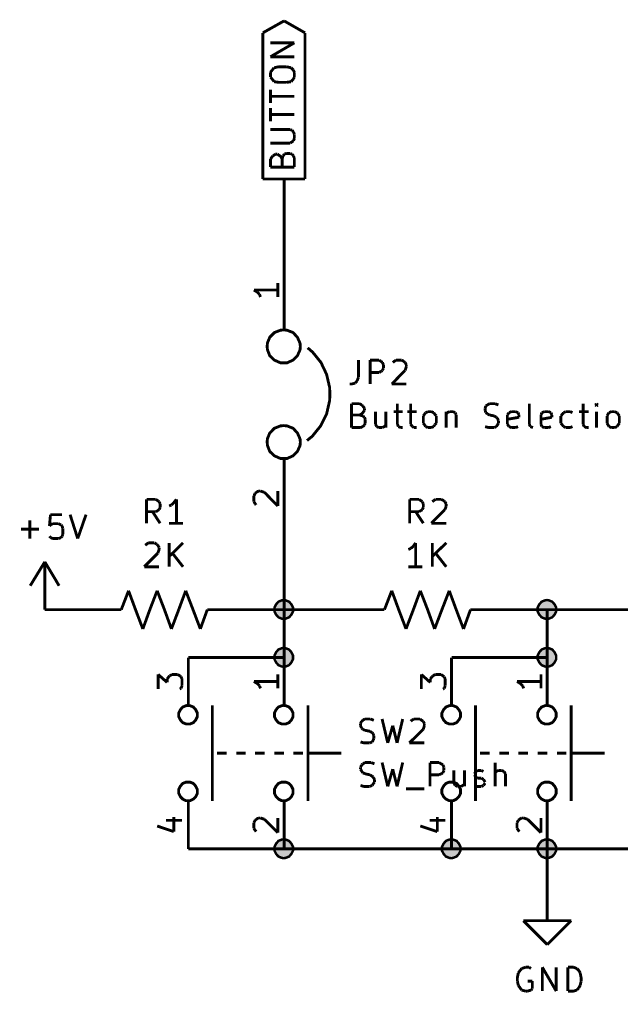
# Model space of a CAD drawing. Header units: millimetres. Extents: x 10 to 287, y 10 to 200.
# Drawn here: x 119.3 to 151.3, y 62.7 to 114.4 of the extents above; entities that cross this region are included whole.
import ezdxf

# ---------------------------------------------------------------- set-up
doc = ezdxf.new("R2010")
doc.units = ezdxf.units.MM
doc.layers.add('H', color=7, linetype='Continuous')
doc.layers.add('P', color=7, linetype='Continuous')

msp = doc.modelspace()

# ---------------------------------------------------------------- hatches: boundary and pattern name
at = {"layer": 'H', "linetype": 'Continuous'}
for points in [[(133.35, 82.532), (133.244, 82.532), (133.068, 82.621), (132.927, 82.744), (132.856, 82.92), (132.838, 83.026), (132.856, 83.132), (132.927, 83.308), (133.068, 83.432), (133.244, 83.52), (133.35, 83.52), (133.438, 83.52), (133.615, 83.432), (133.756, 83.308), (133.826, 83.132), (133.844, 83.026), (133.826, 82.92), (133.756, 82.744), (133.615, 82.621), (133.438, 82.532), (133.35, 82.532)], [(147.32, 82.532), (147.214, 82.532), (147.038, 82.621), (146.897, 82.744), (146.826, 82.92), (146.826, 83.026), (146.826, 83.132), (146.897, 83.308), (147.038, 83.432), (147.214, 83.52), (147.32, 83.52), (147.408, 83.52), (147.585, 83.432), (147.726, 83.308), (147.796, 83.132), (147.814, 83.026), (147.796, 82.92), (147.726, 82.744), (147.585, 82.621), (147.408, 82.532), (147.32, 82.532)], [(133.35, 79.992), (133.244, 79.992), (133.068, 80.081), (132.927, 80.204), (132.856, 80.38), (132.838, 80.486), (132.856, 80.592), (132.927, 80.768), (133.068, 80.892), (133.244, 80.98), (133.35, 80.98), (133.438, 80.98), (133.615, 80.892), (133.756, 80.768), (133.826, 80.592), (133.844, 80.486), (133.826, 80.38), (133.756, 80.204), (133.615, 80.081), (133.438, 79.992), (133.35, 79.992)], [(147.32, 79.992), (147.214, 79.992), (147.038, 80.081), (146.897, 80.204), (146.826, 80.38), (146.826, 80.486), (146.826, 80.592), (146.897, 80.768), (147.038, 80.892), (147.214, 80.98), (147.32, 80.98), (147.408, 80.98), (147.585, 80.892), (147.726, 80.768), (147.796, 80.592), (147.814, 80.486), (147.796, 80.38), (147.726, 80.204), (147.585, 80.081), (147.408, 79.992), (147.32, 79.992)], [(133.35, 69.832), (133.244, 69.832), (133.068, 69.921), (132.927, 70.044), (132.856, 70.22), (132.838, 70.326), (132.856, 70.432), (132.927, 70.608), (133.068, 70.732), (133.244, 70.82), (133.35, 70.82), (133.438, 70.82), (133.615, 70.732), (133.756, 70.608), (133.826, 70.432), (133.844, 70.326), (133.826, 70.22), (133.756, 70.044), (133.615, 69.921), (133.438, 69.832), (133.35, 69.832)], [(142.24, 69.832), (142.134, 69.832), (141.958, 69.921), (141.817, 70.044), (141.746, 70.22), (141.728, 70.326), (141.746, 70.432), (141.817, 70.608), (141.958, 70.732), (142.134, 70.82), (142.24, 70.82), (142.328, 70.82), (142.505, 70.732), (142.646, 70.608), (142.716, 70.432), (142.716, 70.326), (142.716, 70.22), (142.646, 70.044), (142.505, 69.921), (142.328, 69.832), (142.24, 69.832)], [(147.32, 69.832), (147.214, 69.832), (147.038, 69.921), (146.897, 70.044), (146.826, 70.22), (146.826, 70.326), (146.826, 70.432), (146.897, 70.608), (147.038, 70.732), (147.214, 70.82), (147.32, 70.82), (147.408, 70.82), (147.585, 70.732), (147.726, 70.608), (147.796, 70.432), (147.814, 70.326), (147.796, 70.22), (147.726, 70.044), (147.585, 69.921), (147.408, 69.832), (147.32, 69.832)]]:
    msp.add_hatch(color=256, dxfattribs=at).paths.add_polyline_path(points)

# ---------------------------------------------------------------- linework, layer by layer
at = {"layer": 'P'}
for points, const_width in [([(133.35, 114.282), (132.221, 113.647)], 0.152), ([(134.461, 113.647), (133.35, 114.282)], 0.152), ([(132.221, 113.647), (132.221, 105.886)], 0.152), ([(134.461, 105.886), (134.461, 113.647)], 0.152), ([(132.627, 112.377), (133.897, 113.118)], 0.152), ([(133.897, 113.118), (132.627, 113.118)], 0.152), ([(133.897, 112.377), (132.627, 112.377)], 0.152), ([(132.627, 111.548), (132.715, 111.672)], 0.152), ([(132.627, 111.301), (132.627, 111.548)], 0.152), ([(132.715, 111.672), (132.821, 111.795)], 0.152), ([(132.821, 111.795), (133.068, 111.848)], 0.152), ([(133.068, 111.848), (133.473, 111.848)], 0.152), ([(133.473, 111.848), (133.72, 111.795)], 0.152), ([(133.72, 111.795), (133.844, 111.672)], 0.152), ([(133.844, 111.672), (133.897, 111.548)], 0.152), ([(133.897, 111.548), (133.897, 111.301)], 0.152), ([(132.715, 111.196), (132.627, 111.301)], 0.152), ([(132.821, 111.054), (132.715, 111.196)], 0.152), ([(133.068, 111.019), (132.821, 111.054)], 0.152), ([(133.473, 111.019), (133.068, 111.019)], 0.152), ([(133.72, 111.054), (133.473, 111.019)], 0.152), ([(133.844, 111.196), (133.72, 111.054)], 0.152), ([(133.897, 111.301), (133.844, 111.196)], 0.152), ([(132.627, 109.926), (132.627, 110.631)], 0.152), ([(133.897, 110.278), (132.627, 110.278)], 0.152), ([(132.627, 108.955), (132.627, 109.661)], 0.152), ([(133.897, 109.308), (132.627, 109.308)], 0.152), ([(133.668, 108.514), (132.627, 108.514)], 0.152), ([(133.773, 108.479), (133.668, 108.514)], 0.152), ([(133.844, 108.391), (133.773, 108.479)], 0.152), ([(133.773, 107.862), (133.844, 107.915)], 0.152), ([(133.897, 108.268), (133.844, 108.391)], 0.152), ([(133.844, 107.915), (133.897, 108.038)], 0.152), ([(133.897, 108.038), (133.897, 108.268)], 0.152), ([(132.627, 107.791), (133.668, 107.791)], 0.152), ([(133.668, 107.791), (133.773, 107.862)], 0.152), ([(132.627, 106.945), (132.715, 107.068)], 0.152), ([(132.627, 106.521), (132.627, 106.945)], 0.152), ([(132.715, 107.068), (132.768, 107.121)], 0.152), ([(132.768, 107.121), (132.891, 107.209)], 0.152), ([(132.891, 107.209), (132.997, 107.209)], 0.152), ([(132.997, 107.209), (133.121, 107.121)], 0.152), ([(133.121, 107.121), (133.191, 107.068)], 0.152), ([(133.191, 107.068), (133.244, 106.945)], 0.152), ([(133.244, 106.945), (133.297, 107.121)], 0.152), ([(133.244, 106.945), (133.244, 106.521)], 0.152), ([(133.297, 107.121), (133.368, 107.209)], 0.152), ([(133.368, 107.209), (133.473, 107.244)], 0.152), ([(133.473, 107.244), (133.668, 107.244)], 0.152), ([(133.668, 107.244), (133.773, 107.209)], 0.152), ([(133.773, 107.209), (133.844, 107.121)], 0.152), ([(133.844, 107.121), (133.897, 106.998)], 0.152), ([(133.897, 106.998), (133.897, 106.521)], 0.152), ([(133.897, 106.521), (132.627, 106.521)], 0.152), ([(132.221, 105.886), (133.35, 105.886)], 0.152), ([(133.35, 105.886), (134.461, 105.886)], 0.152), ([(133.35, 102.076), (133.35, 105.886)], 0.152), ([(133.35, 97.878), (133.35, 102.076)], 0.152), ([(133.015, 100.365), (133.015, 99.624)], 0.152), ([(133.015, 99.995), (131.745, 99.995)], 0.152), ([(131.745, 99.995), (131.921, 99.889)], 0.152), ([(131.921, 99.889), (132.045, 99.766)], 0.152), ([(132.045, 99.766), (132.098, 99.624)], 0.152), ([(134.214, 96.996), (134.197, 97.173), (134.056, 97.49), (133.826, 97.737), (133.509, 97.861), (133.332, 97.878), (133.156, 97.861), (132.838, 97.737), (132.592, 97.49), (132.468, 97.19), (132.45, 96.996), (132.468, 96.82), (132.592, 96.502), (132.838, 96.273), (133.156, 96.132), (133.332, 96.132), (133.509, 96.132), (133.826, 96.273), (134.056, 96.502), (134.197, 96.82), (134.214, 96.996), (134.214, 96.996)], 0.152), ([(134.567, 92.004), (134.849, 92.234), (135.29, 92.781), (135.608, 93.416), (135.767, 94.121), (135.784, 94.474), (135.767, 94.827), (135.608, 95.515), (135.308, 96.15), (134.867, 96.696), (134.602, 96.926)], 0.152), ([(137.301, 96.273), (137.301, 95.373)], 0.152), ([(137.918, 95.003), (137.918, 96.273)], 0.152), ([(137.918, 96.273), (138.395, 96.273)], 0.152), ([(138.395, 96.273), (138.501, 96.203)], 0.152), ([(138.501, 96.203), (138.571, 96.15)], 0.152), ([(138.571, 96.15), (138.624, 96.026)], 0.152), ([(138.624, 96.026), (138.624, 95.85)], 0.152), ([(139.118, 96.15), (139.188, 96.203)], 0.152), ([(139.188, 96.203), (139.294, 96.273)], 0.152), ([(139.294, 96.273), (139.594, 96.273)], 0.152), ([(139.594, 96.273), (139.718, 96.203)], 0.152), ([(139.718, 96.203), (139.771, 96.15)], 0.152), ([(139.771, 96.15), (139.841, 96.026)], 0.152), ([(139.841, 96.026), (139.841, 95.92)], 0.152), ([(138.395, 95.62), (137.918, 95.62)], 0.152), ([(138.501, 95.673), (138.395, 95.62)], 0.152), ([(138.571, 95.726), (138.501, 95.673)], 0.152), ([(138.624, 95.85), (138.571, 95.726)], 0.152), ([(139.771, 95.726), (139.065, 95.003)], 0.152), ([(139.841, 95.92), (139.771, 95.726)], 0.152), ([(136.948, 95.003), (136.825, 95.003)], 0.152), ([(137.125, 95.056), (136.948, 95.003)], 0.152), ([(137.231, 95.179), (137.125, 95.056)], 0.152), ([(137.301, 95.373), (137.231, 95.179)], 0.152), ([(139.065, 95.003), (139.841, 95.003)], 0.152), ([(136.931, 92.692), (136.931, 93.962)], 0.152), ([(136.931, 93.962), (137.354, 93.962)], 0.152), ([(137.354, 93.962), (137.478, 93.892)], 0.152), ([(139.365, 93.962), (139.365, 92.869)], 0.152), ([(140.07, 93.962), (140.07, 92.869)], 0.152), ([(144.145, 93.892), (144.251, 93.962)], 0.152), ([(144.251, 93.962), (144.551, 93.962)], 0.152), ([(144.551, 93.962), (144.727, 93.892)], 0.152), ([(146.368, 92.869), (146.368, 93.962)], 0.152), ([(149.225, 93.962), (149.225, 92.869)], 0.152), ([(149.931, 93.962), (149.878, 93.892)], 0.152), ([(150.001, 93.892), (149.931, 93.962)], 0.152), ([(149.931, 93.962), (149.931, 93.839)], 0.152), ([(137.478, 93.892), (137.53, 93.839)], 0.152), ([(137.53, 93.486), (137.478, 93.416)], 0.152), ([(137.53, 93.839), (137.619, 93.715)], 0.152), ([(137.619, 93.61), (137.53, 93.486)], 0.152), ([(137.619, 93.715), (137.619, 93.61)], 0.152), ([(138.201, 93.539), (138.201, 92.869)], 0.152), ([(138.748, 93.539), (138.748, 92.692)], 0.152), ([(139.171, 93.539), (139.647, 93.539)], 0.152), ([(139.894, 93.539), (140.388, 93.539)], 0.152), ([(140.811, 93.416), (140.864, 93.486)], 0.152), ([(140.864, 93.486), (140.988, 93.539)], 0.152), ([(140.988, 93.539), (141.164, 93.539)], 0.152), ([(141.164, 93.539), (141.288, 93.486)], 0.152), ([(141.288, 93.486), (141.34, 93.416)], 0.152), ([(141.958, 93.539), (141.958, 92.692)], 0.152), ([(141.958, 93.416), (142.011, 93.486)], 0.152), ([(142.011, 93.486), (142.134, 93.539)], 0.152), ([(142.134, 93.539), (142.311, 93.539)], 0.152), ([(142.311, 93.539), (142.434, 93.486)], 0.152), ([(142.434, 93.486), (142.487, 93.363)], 0.152), ([(144.022, 93.715), (144.057, 93.839)], 0.152), ([(144.022, 93.61), (144.022, 93.715)], 0.152), ([(144.057, 93.486), (144.022, 93.61)], 0.152), ([(144.057, 93.839), (144.145, 93.892)], 0.152), ([(144.145, 93.416), (144.057, 93.486)], 0.152), ([(145.203, 93.363), (145.292, 93.486)], 0.152), ([(145.292, 93.486), (145.415, 93.539)], 0.152), ([(145.415, 93.539), (145.644, 93.539)], 0.152), ([(145.644, 93.539), (145.768, 93.486)], 0.152), ([(145.768, 93.486), (145.821, 93.363)], 0.152), ([(146.985, 93.363), (147.038, 93.486)], 0.152), ([(147.038, 93.486), (147.161, 93.539)], 0.152), ([(147.161, 93.539), (147.391, 93.539)], 0.152), ([(147.391, 93.539), (147.514, 93.486)], 0.152), ([(147.514, 93.486), (147.567, 93.363)], 0.152), ([(148.131, 93.416), (148.184, 93.486)], 0.152), ([(148.184, 93.486), (148.308, 93.539)], 0.152), ([(148.308, 93.539), (148.537, 93.539)], 0.152), ([(148.537, 93.539), (148.661, 93.486)], 0.152), ([(149.013, 93.539), (149.525, 93.539)], 0.152), ([(149.878, 93.892), (149.931, 93.839)], 0.152), ([(149.931, 93.839), (150.001, 93.892)], 0.152), ([(149.931, 92.692), (149.931, 93.539)], 0.152), ([(150.548, 93.416), (150.601, 93.486)], 0.152), ([(150.601, 93.486), (150.724, 93.539)], 0.152), ([(150.724, 93.539), (150.901, 93.539)], 0.152), ([(150.901, 93.539), (151.024, 93.486)], 0.152), ([(151.024, 93.486), (151.077, 93.416)], 0.152), ([(137.354, 93.363), (136.931, 93.363)], 0.152), ([(137.478, 93.416), (137.354, 93.363)], 0.152), ([(137.354, 93.363), (137.53, 93.31)], 0.152), ([(137.53, 93.31), (137.619, 93.239)], 0.152), ([(137.619, 93.239), (137.654, 93.133)], 0.152), ([(137.654, 92.922), (137.619, 92.833)], 0.152), ([(137.654, 93.133), (137.654, 92.922)], 0.152), ([(140.741, 93.31), (140.811, 93.416)], 0.152), ([(140.741, 92.922), (140.741, 93.31)], 0.152), ([(140.811, 92.833), (140.741, 92.922)], 0.152), ([(141.34, 93.416), (141.429, 93.31)], 0.152), ([(141.429, 92.922), (141.34, 92.833)], 0.152), ([(141.429, 93.31), (141.429, 92.922)], 0.152), ([(142.487, 93.363), (142.487, 92.692)], 0.152), ([(144.251, 93.363), (144.145, 93.416)], 0.152), ([(144.498, 93.31), (144.251, 93.363)], 0.152), ([(144.621, 93.239), (144.498, 93.31)], 0.152), ([(144.674, 93.186), (144.621, 93.239)], 0.152), ([(144.727, 93.063), (144.674, 93.186)], 0.152), ([(144.674, 92.833), (144.727, 92.922)], 0.152), ([(144.727, 92.922), (144.727, 93.063)], 0.152), ([(145.203, 92.869), (145.203, 93.363)], 0.152), ([(145.821, 93.239), (145.203, 93.133)], 0.152), ([(145.821, 93.363), (145.821, 93.239)], 0.152), ([(146.985, 92.869), (146.985, 93.363)], 0.152), ([(147.567, 93.239), (146.985, 93.133)], 0.152), ([(147.567, 93.363), (147.567, 93.239)], 0.152), ([(148.043, 93.31), (148.131, 93.416)], 0.152), ([(148.043, 92.922), (148.043, 93.31)], 0.152), ([(148.131, 92.833), (148.043, 92.922)], 0.152), ([(150.495, 93.31), (150.548, 93.416)], 0.152), ([(150.495, 92.922), (150.495, 93.31)], 0.152), ([(150.548, 92.833), (150.495, 92.922)], 0.152), ([(151.077, 93.416), (151.148, 93.31)], 0.152), ([(151.148, 92.922), (151.077, 92.833)], 0.152), ([(151.148, 93.31), (151.148, 92.922)], 0.152), ([(134.214, 91.916), (134.197, 92.093), (134.056, 92.41), (133.826, 92.657), (133.509, 92.781), (133.332, 92.798), (133.156, 92.781), (132.838, 92.657), (132.592, 92.41), (132.468, 92.11), (132.45, 91.934), (132.468, 91.74), (132.592, 91.422), (132.838, 91.193), (133.156, 91.052), (133.332, 91.052), (133.509, 91.052), (133.826, 91.193), (134.056, 91.422), (134.197, 91.74), (134.214, 91.916), (134.214, 91.916)], 0.152), ([(137.407, 92.692), (136.931, 92.692)], 0.152), ([(137.53, 92.745), (137.407, 92.692)], 0.152), ([(137.619, 92.833), (137.53, 92.745)], 0.152), ([(138.201, 92.869), (138.271, 92.745)], 0.152), ([(138.271, 92.745), (138.377, 92.692)], 0.152), ([(138.377, 92.692), (138.571, 92.692)], 0.152), ([(138.571, 92.692), (138.677, 92.745)], 0.152), ([(138.677, 92.745), (138.748, 92.833)], 0.152), ([(139.365, 92.869), (139.418, 92.745)], 0.152), ([(139.418, 92.745), (139.541, 92.692)], 0.152), ([(139.541, 92.692), (139.647, 92.692)], 0.152), ([(140.07, 92.869), (140.159, 92.745)], 0.152), ([(140.159, 92.745), (140.247, 92.692)], 0.152), ([(140.247, 92.692), (140.388, 92.692)], 0.152), ([(140.864, 92.745), (140.811, 92.833)], 0.152), ([(140.988, 92.692), (140.864, 92.745)], 0.152), ([(141.164, 92.692), (140.988, 92.692)], 0.152), ([(141.288, 92.745), (141.164, 92.692)], 0.152), ([(141.34, 92.833), (141.288, 92.745)], 0.152), ([(144.022, 92.745), (144.198, 92.692)], 0.152), ([(144.198, 92.692), (144.498, 92.692)], 0.152), ([(144.498, 92.692), (144.621, 92.745)], 0.152), ([(144.621, 92.745), (144.674, 92.833)], 0.152), ([(145.292, 92.745), (145.203, 92.869)], 0.152), ([(145.415, 92.692), (145.292, 92.745)], 0.152), ([(145.644, 92.692), (145.415, 92.692)], 0.152), ([(145.768, 92.745), (145.644, 92.692)], 0.152), ([(146.42, 92.745), (146.368, 92.869)], 0.152), ([(146.562, 92.692), (146.42, 92.745)], 0.152), ([(147.038, 92.745), (146.985, 92.869)], 0.152), ([(147.161, 92.692), (147.038, 92.745)], 0.152), ([(147.391, 92.692), (147.161, 92.692)], 0.152), ([(147.514, 92.745), (147.391, 92.692)], 0.152), ([(148.184, 92.745), (148.131, 92.833)], 0.152), ([(148.308, 92.692), (148.184, 92.745)], 0.152), ([(148.537, 92.692), (148.308, 92.692)], 0.152), ([(148.661, 92.745), (148.537, 92.692)], 0.152), ([(149.225, 92.869), (149.278, 92.745)], 0.152), ([(149.278, 92.745), (149.401, 92.692)], 0.152), ([(149.401, 92.692), (149.525, 92.692)], 0.152), ([(150.601, 92.745), (150.548, 92.833)], 0.152), ([(150.724, 92.692), (150.601, 92.745)], 0.152), ([(150.901, 92.692), (150.724, 92.692)], 0.152), ([(151.024, 92.745), (150.901, 92.692)], 0.152), ([(151.077, 92.833), (151.024, 92.745)], 0.152), ([(133.35, 91.017), (133.35, 86.836)], 0.152), ([(131.868, 89.253), (131.992, 89.323)], 0.152), ([(131.992, 89.323), (132.098, 89.323)], 0.152), ([(132.098, 89.323), (132.309, 89.253)], 0.152), ([(133.015, 88.53), (133.015, 89.323)], 0.152), ([(126.048, 87.612), (126.048, 88.882)], 0.152), ([(126.048, 88.882), (126.541, 88.882)], 0.152), ([(126.541, 88.882), (126.647, 88.812)], 0.152), ([(126.647, 88.812), (126.718, 88.759)], 0.152), ([(127.635, 88.882), (127.494, 88.706)], 0.152), ([(127.635, 87.612), (127.635, 88.882)], 0.152), ([(131.745, 89.059), (131.815, 89.2)], 0.152), ([(131.745, 88.759), (131.745, 89.059)], 0.152), ([(131.815, 89.2), (131.868, 89.253)], 0.152), ([(132.309, 89.253), (133.015, 88.53)], 0.152), ([(140.018, 87.612), (140.018, 88.882)], 0.152), ([(140.018, 88.882), (140.511, 88.882)], 0.152), ([(140.511, 88.882), (140.617, 88.812)], 0.152), ([(140.617, 88.812), (140.688, 88.759)], 0.152), ([(141.217, 88.759), (141.288, 88.812)], 0.152), ([(141.288, 88.812), (141.393, 88.882)], 0.152), ([(141.393, 88.882), (141.693, 88.882)], 0.152), ([(141.693, 88.882), (141.834, 88.812)], 0.152), ([(141.834, 88.812), (141.887, 88.759)], 0.152), ([(126.647, 88.283), (126.541, 88.23)], 0.152), ([(126.718, 88.336), (126.647, 88.283)], 0.152), ([(126.718, 88.759), (126.771, 88.635)], 0.152), ([(126.771, 88.459), (126.718, 88.336)], 0.152), ([(126.771, 88.635), (126.771, 88.459)], 0.152), ([(127.37, 88.583), (127.247, 88.53)], 0.152), ([(127.494, 88.706), (127.37, 88.583)], 0.152), ([(131.815, 88.653), (131.745, 88.759)], 0.152), ([(131.868, 88.583), (131.815, 88.653)], 0.152), ([(140.617, 88.283), (140.511, 88.23)], 0.152), ([(140.688, 88.336), (140.617, 88.283)], 0.152), ([(140.688, 88.759), (140.741, 88.635)], 0.152), ([(140.741, 88.459), (140.688, 88.336)], 0.152), ([(140.741, 88.635), (140.741, 88.459)], 0.152), ([(141.887, 88.336), (141.164, 87.612)], 0.152), ([(141.887, 88.759), (141.958, 88.635)], 0.152), ([(141.958, 88.53), (141.887, 88.336)], 0.152), ([(141.958, 88.635), (141.958, 88.53)], 0.152), ([(119.856, 86.801), (119.856, 87.771)], 0.152), ([(120.95, 88.071), (120.897, 87.471)], 0.152), ([(121.567, 88.071), (120.95, 88.071)], 0.152), ([(121.991, 88.071), (122.396, 86.801)], 0.152), ([(122.396, 86.801), (122.837, 88.071)], 0.152), ([(126.541, 88.23), (126.048, 88.23)], 0.152), ([(126.771, 87.612), (126.365, 88.23)], 0.152), ([(140.511, 88.23), (140.018, 88.23)], 0.152), ([(140.741, 87.612), (140.335, 88.23)], 0.152), ([(119.38, 87.295), (120.333, 87.295)], 0.152), ([(120.897, 87.471), (120.95, 87.524)], 0.152), ([(120.95, 87.524), (121.073, 87.595)], 0.152), ([(121.073, 87.595), (121.373, 87.595)], 0.152), ([(121.373, 87.595), (121.514, 87.524)], 0.152), ([(121.514, 87.524), (121.567, 87.471)], 0.152), ([(121.567, 87.471), (121.603, 87.348)], 0.152), ([(121.603, 87.348), (121.603, 87.03)], 0.152), ([(127.988, 87.612), (127.247, 87.612)], 0.152), ([(141.164, 87.612), (141.958, 87.612)], 0.152), ([(120.95, 86.854), (120.897, 86.924)], 0.152), ([(121.073, 86.801), (120.95, 86.854)], 0.152), ([(121.373, 86.801), (121.073, 86.801)], 0.152), ([(121.514, 86.854), (121.373, 86.801)], 0.152), ([(121.567, 86.924), (121.514, 86.854)], 0.152), ([(121.603, 87.03), (121.567, 86.924)], 0.152), ([(133.35, 83.026), (133.35, 86.836)], 0.152), ([(125.977, 86.448), (126.048, 86.501)], 0.152), ([(126.048, 86.501), (126.153, 86.572)], 0.152), ([(126.153, 86.572), (126.471, 86.572)], 0.152), ([(126.471, 86.572), (126.594, 86.501)], 0.152), ([(126.594, 86.501), (126.647, 86.448)], 0.152), ([(126.647, 86.448), (126.718, 86.325)], 0.152), ([(126.718, 86.219), (126.647, 86.025)], 0.152), ([(126.718, 86.325), (126.718, 86.219)], 0.152), ([(127.247, 85.302), (127.247, 86.572)], 0.152), ([(127.988, 86.572), (127.247, 85.848)], 0.152), ([(140.07, 86.272), (139.947, 86.219)], 0.152), ([(140.212, 86.395), (140.07, 86.272)], 0.152), ([(140.335, 86.572), (140.212, 86.395)], 0.152), ([(140.335, 85.302), (140.335, 86.572)], 0.152), ([(141.217, 85.302), (141.217, 86.572)], 0.152), ([(141.958, 86.572), (141.217, 85.848)], 0.152), ([(126.647, 86.025), (125.924, 85.302)], 0.152), ([(127.988, 85.302), (127.423, 86.025)], 0.152), ([(141.958, 85.302), (141.393, 86.025)], 0.152), ([(119.874, 84.296), (120.65, 85.566)], 0.152), ([(120.65, 83.026), (120.65, 85.566)], 0.152), ([(120.65, 85.566), (121.408, 84.296)], 0.152), ([(125.924, 85.302), (126.718, 85.302)], 0.152), ([(140.688, 85.302), (139.947, 85.302)], 0.152), ([(125.095, 84.032), (124.707, 83.026)], 0.152), ([(125.465, 83.026), (125.095, 84.032)], 0.152), ([(126.612, 84.032), (126.224, 83.026)], 0.152), ([(127, 83.026), (126.612, 84.032)], 0.152), ([(128.129, 84.032), (127.758, 83.026)], 0.152), ([(128.517, 83.026), (128.129, 84.032)], 0.152), ([(139.065, 84.032), (138.677, 83.026)], 0.152), ([(139.435, 83.026), (139.065, 84.032)], 0.152), ([(140.582, 84.032), (140.212, 83.026)], 0.152), ([(140.97, 83.026), (140.582, 84.032)], 0.152), ([(142.117, 84.032), (141.728, 83.026)], 0.152), ([(142.487, 83.026), (142.117, 84.032)], 0.152), ([(133.826, 83.026), (133.826, 83.132), (133.738, 83.308), (133.615, 83.45), (133.438, 83.52), (133.332, 83.538), (133.227, 83.52), (133.05, 83.45), (132.927, 83.308), (132.838, 83.132), (132.838, 83.044), (132.838, 82.938), (132.927, 82.762), (133.05, 82.621), (133.227, 82.55), (133.332, 82.532), (133.438, 82.55), (133.615, 82.621), (133.738, 82.762), (133.826, 82.938), (133.826, 83.026), (133.826, 83.026)], 0.132), ([(147.796, 83.026), (147.796, 83.132), (147.708, 83.308), (147.585, 83.45), (147.408, 83.52), (147.302, 83.538), (147.197, 83.52), (147.02, 83.45), (146.897, 83.308), (146.808, 83.132), (146.808, 83.044), (146.808, 82.938), (146.897, 82.762), (147.02, 82.621), (147.197, 82.55), (147.302, 82.532), (147.408, 82.55), (147.585, 82.621), (147.708, 82.762), (147.796, 82.938), (147.796, 83.026), (147.796, 83.026)], 0.132), ([(120.65, 83.026), (123.19, 83.026)], 0.152), ([(124.46, 83.026), (123.19, 83.026)], 0.152), ([(124.707, 83.026), (124.46, 83.026)], 0.152), ([(125.853, 82.003), (125.465, 83.026)], 0.152), ([(126.224, 83.026), (125.853, 82.003)], 0.152), ([(127.37, 82.003), (127, 83.026)], 0.152), ([(127.758, 83.026), (127.37, 82.003)], 0.152), ([(128.905, 82.003), (128.517, 83.026)], 0.152), ([(129.275, 83.026), (128.905, 82.003)], 0.152), ([(129.275, 83.026), (129.54, 83.026)], 0.152), ([(129.54, 83.026), (130.81, 83.026)], 0.152), ([(133.35, 83.026), (130.81, 83.026)], 0.152), ([(137.16, 83.026), (133.35, 83.026)], 0.152), ([(133.35, 80.486), (133.35, 83.026)], 0.152), ([(138.43, 83.026), (137.16, 83.026)], 0.152), ([(138.677, 83.026), (138.43, 83.026)], 0.152), ([(139.823, 82.003), (139.435, 83.026)], 0.152), ([(140.212, 83.026), (139.823, 82.003)], 0.152), ([(141.34, 82.003), (140.97, 83.026)], 0.152), ([(141.728, 83.026), (141.34, 82.003)], 0.152), ([(142.875, 82.003), (142.487, 83.026)], 0.152), ([(143.245, 83.026), (142.875, 82.003)], 0.152), ([(143.245, 83.026), (143.51, 83.026)], 0.152), ([(143.51, 83.026), (144.78, 83.026)], 0.152), ([(144.78, 83.026), (147.32, 83.026)], 0.152), ([(147.32, 80.486), (147.32, 83.026)], 0.152), ([(147.32, 83.026), (151.13, 83.026)], 0.152), ([(152.4, 83.026), (151.13, 83.026)], 0.152), ([(133.826, 80.486), (133.826, 80.592), (133.738, 80.768), (133.615, 80.91), (133.438, 80.98), (133.332, 80.998), (133.227, 80.98), (133.05, 80.91), (132.927, 80.768), (132.838, 80.592), (132.838, 80.504), (132.838, 80.398), (132.927, 80.222), (133.05, 80.081), (133.227, 80.01), (133.332, 79.992), (133.438, 80.01), (133.615, 80.081), (133.738, 80.222), (133.826, 80.398), (133.826, 80.486), (133.826, 80.486)], 0.132), ([(147.796, 80.486), (147.796, 80.592), (147.708, 80.768), (147.585, 80.91), (147.408, 80.98), (147.302, 80.998), (147.197, 80.98), (147.02, 80.91), (146.897, 80.768), (146.808, 80.592), (146.808, 80.504), (146.808, 80.398), (146.897, 80.222), (147.02, 80.081), (147.197, 80.01), (147.302, 79.992), (147.408, 80.01), (147.585, 80.081), (147.708, 80.222), (147.796, 80.398), (147.796, 80.486), (147.796, 80.486)], 0.132), ([(128.27, 77.946), (128.27, 80.486)], 0.152), ([(128.27, 80.486), (133.35, 80.486)], 0.152), ([(133.35, 77.946), (133.35, 80.486)], 0.152), ([(142.24, 77.946), (142.24, 80.486)], 0.152), ([(142.24, 80.486), (147.32, 80.486)], 0.152), ([(147.32, 77.946), (147.32, 80.486)], 0.152), ([(126.665, 78.811), (126.665, 79.587)], 0.152), ([(126.665, 79.587), (127.141, 79.163)], 0.152), ([(127.229, 79.463), (127.282, 79.516)], 0.152), ([(127.282, 79.516), (127.406, 79.587)], 0.152), ([(127.406, 79.587), (127.706, 79.587)], 0.152), ([(127.706, 79.587), (127.811, 79.516)], 0.152), ([(127.811, 79.516), (127.882, 79.463)], 0.152), ([(133.015, 79.587), (133.015, 78.846)], 0.152), ([(140.635, 78.811), (140.635, 79.587)], 0.152), ([(140.635, 79.587), (141.111, 79.163)], 0.152), ([(141.199, 79.463), (141.252, 79.516)], 0.152), ([(141.252, 79.516), (141.376, 79.587)], 0.152), ([(141.376, 79.587), (141.676, 79.587)], 0.152), ([(141.676, 79.587), (141.781, 79.516)], 0.152), ([(141.781, 79.516), (141.852, 79.463)], 0.152), ([(146.985, 79.587), (146.985, 78.846)], 0.152), ([(127.141, 79.34), (127.229, 79.463)], 0.152), ([(127.141, 79.163), (127.141, 79.34)], 0.152), ([(127.882, 79.463), (127.935, 79.34)], 0.152), ([(127.935, 78.987), (127.882, 78.846)], 0.152), ([(127.935, 79.34), (127.935, 78.987)], 0.152), ([(133.015, 79.216), (131.745, 79.216)], 0.152), ([(131.745, 79.216), (131.921, 79.11)], 0.152), ([(131.921, 79.11), (132.045, 78.987)], 0.152), ([(132.045, 78.987), (132.098, 78.846)], 0.152), ([(141.111, 79.34), (141.199, 79.463)], 0.152), ([(141.111, 79.163), (141.111, 79.34)], 0.152), ([(141.852, 79.463), (141.905, 79.34)], 0.152), ([(141.905, 78.987), (141.852, 78.846)], 0.152), ([(141.905, 79.34), (141.905, 78.987)], 0.152), ([(146.985, 79.216), (145.715, 79.216)], 0.152), ([(145.715, 79.216), (145.891, 79.11)], 0.152), ([(145.891, 79.11), (146.015, 78.987)], 0.152), ([(146.015, 78.987), (146.068, 78.846)], 0.152), ([(127.882, 78.846), (127.811, 78.811)], 0.152), ([(141.852, 78.846), (141.781, 78.811)], 0.152), ([(128.746, 77.452), (128.746, 77.541), (128.658, 77.717), (128.535, 77.858), (128.358, 77.929), (128.252, 77.946), (128.147, 77.929), (127.97, 77.858), (127.847, 77.717), (127.758, 77.541), (127.758, 77.452), (127.758, 77.347), (127.847, 77.17), (127.97, 77.029), (128.147, 76.958), (128.252, 76.958), (128.358, 76.958), (128.535, 77.029), (128.658, 77.17), (128.746, 77.347), (128.746, 77.452), (128.746, 77.452)], 0.152), ([(129.54, 72.866), (129.54, 77.946)], 0.152), ([(133.826, 77.452), (133.826, 77.541), (133.738, 77.717), (133.615, 77.858), (133.438, 77.929), (133.332, 77.946), (133.227, 77.929), (133.05, 77.858), (132.927, 77.717), (132.838, 77.541), (132.838, 77.452), (132.838, 77.347), (132.927, 77.17), (133.05, 77.029), (133.227, 76.958), (133.332, 76.958), (133.438, 76.958), (133.615, 77.029), (133.738, 77.17), (133.826, 77.347), (133.826, 77.452), (133.826, 77.452)], 0.152), ([(134.62, 72.866), (134.62, 77.946)], 0.152), ([(142.716, 77.452), (142.716, 77.541), (142.628, 77.717), (142.505, 77.858), (142.328, 77.929), (142.222, 77.946), (142.117, 77.929), (141.94, 77.858), (141.817, 77.717), (141.728, 77.541), (141.728, 77.452), (141.728, 77.347), (141.817, 77.17), (141.94, 77.029), (142.117, 76.958), (142.222, 76.958), (142.328, 76.958), (142.505, 77.029), (142.628, 77.17), (142.716, 77.347), (142.716, 77.452), (142.716, 77.452)], 0.152), ([(143.51, 72.866), (143.51, 77.946)], 0.152), ([(147.796, 77.452), (147.796, 77.541), (147.708, 77.717), (147.585, 77.858), (147.408, 77.929), (147.302, 77.946), (147.197, 77.929), (147.02, 77.858), (146.897, 77.717), (146.808, 77.541), (146.808, 77.452), (146.808, 77.347), (146.897, 77.17), (147.02, 77.029), (147.197, 76.958), (147.302, 76.958), (147.408, 76.958), (147.585, 77.029), (147.708, 77.17), (147.796, 77.347), (147.796, 77.452), (147.796, 77.452)], 0.152), ([(148.59, 72.866), (148.59, 77.946)], 0.152), ([(137.407, 76.976), (137.46, 77.1)], 0.152), ([(137.407, 76.87), (137.407, 76.976)], 0.152), ([(137.46, 77.1), (137.53, 77.153)], 0.152), ([(137.53, 77.153), (137.636, 77.223)], 0.152), ([(137.636, 77.223), (137.936, 77.223)], 0.152), ([(137.936, 77.223), (138.113, 77.153)], 0.152), ([(138.553, 77.223), (138.853, 75.953)], 0.152), ([(139.347, 75.953), (139.647, 77.223)], 0.152), ([(140.07, 77.1), (140.123, 77.153)], 0.152), ([(140.123, 77.153), (140.247, 77.223)], 0.152), ([(140.247, 77.223), (140.564, 77.223)], 0.152), ([(140.564, 77.223), (140.653, 77.153)], 0.152), ([(140.653, 77.153), (140.741, 77.1)], 0.152), ([(140.741, 77.1), (140.794, 76.976)], 0.152), ([(140.794, 76.976), (140.794, 76.87)], 0.152), ([(137.46, 76.747), (137.407, 76.87)], 0.152), ([(137.53, 76.676), (137.46, 76.747)], 0.152), ([(137.636, 76.623), (137.53, 76.676)], 0.152), ([(137.901, 76.57), (137.636, 76.623)], 0.152), ([(138.024, 76.5), (137.901, 76.57)], 0.152), ([(138.077, 76.447), (138.024, 76.5)], 0.152), ([(138.113, 76.323), (138.077, 76.447)], 0.152), ([(138.853, 75.953), (139.118, 76.87)], 0.152), ([(139.118, 76.87), (139.347, 75.953)], 0.152), ([(140.741, 76.676), (140, 75.953)], 0.152), ([(140.794, 76.87), (140.741, 76.676)], 0.152), ([(137.407, 76.006), (137.583, 75.953)], 0.152), ([(137.583, 75.953), (137.901, 75.953)], 0.152), ([(137.901, 75.953), (138.024, 76.006)], 0.152), ([(138.024, 76.006), (138.077, 76.094)], 0.152), ([(138.077, 76.094), (138.113, 76.182)], 0.152), ([(138.113, 76.182), (138.113, 76.323)], 0.152), ([(140, 75.953), (140.794, 75.953)], 0.152), ([(130.298, 75.406), (129.787, 75.406)], 0.152), ([(131.304, 75.406), (130.81, 75.406)], 0.152), ([(131.815, 75.406), (132.327, 75.406)], 0.152), ([(132.838, 75.406), (133.35, 75.406)], 0.152), ([(133.844, 75.406), (134.355, 75.406)], 0.152), ([(134.62, 75.406), (136.384, 75.406)], 0.152), ([(144.268, 75.406), (143.757, 75.406)], 0.152), ([(145.292, 75.406), (144.78, 75.406)], 0.152), ([(145.785, 75.406), (146.297, 75.406)], 0.152), ([(146.808, 75.406), (147.32, 75.406)], 0.152), ([(147.832, 75.406), (148.325, 75.406)], 0.152), ([(148.59, 75.406), (150.372, 75.406)], 0.152), ([(137.478, 74.789), (137.53, 74.842)], 0.152), ([(137.53, 74.842), (137.654, 74.912)], 0.152), ([(137.654, 74.912), (137.971, 74.912)], 0.152), ([(137.971, 74.912), (138.148, 74.842)], 0.152), ([(138.553, 74.912), (138.853, 73.642)], 0.152), ([(139.347, 73.642), (139.647, 74.912)], 0.152), ([(141.093, 73.642), (141.093, 74.912)], 0.152), ([(141.093, 74.912), (141.57, 74.912)], 0.152), ([(141.57, 74.912), (141.693, 74.842)], 0.152), ([(141.693, 74.842), (141.781, 74.789)], 0.152), ([(144.551, 73.642), (144.551, 74.912)], 0.152), ([(137.407, 74.665), (137.478, 74.789)], 0.152), ([(137.407, 74.56), (137.407, 74.665)], 0.152), ([(137.478, 74.436), (137.407, 74.56)], 0.152), ([(137.53, 74.366), (137.478, 74.436)], 0.152), ([(137.654, 74.313), (137.53, 74.366)], 0.152), ([(137.901, 74.26), (137.654, 74.313)], 0.152), ([(138.853, 73.642), (139.118, 74.56)], 0.152), ([(139.118, 74.56), (139.347, 73.642)], 0.152), ([(141.693, 74.313), (141.57, 74.26)], 0.152), ([(141.781, 74.366), (141.693, 74.313)], 0.152), ([(141.781, 74.789), (141.834, 74.665)], 0.152), ([(141.834, 74.489), (141.781, 74.366)], 0.152), ([(141.834, 74.665), (141.834, 74.489)], 0.152), ([(142.363, 74.489), (142.363, 73.819)], 0.152), ([(142.928, 74.489), (142.928, 73.642)], 0.152), ([(143.457, 74.313), (143.528, 74.436)], 0.152), ([(143.528, 74.436), (143.633, 74.489)], 0.152), ([(143.633, 74.489), (143.828, 74.489)], 0.152), ([(143.828, 74.489), (143.933, 74.436)], 0.152), ([(144.604, 74.436), (144.551, 74.366)], 0.152), ([(144.727, 74.489), (144.604, 74.436)], 0.152), ([(144.903, 74.489), (144.727, 74.489)], 0.152), ([(145.027, 74.436), (144.903, 74.489)], 0.152), ([(145.098, 74.313), (145.027, 74.436)], 0.152), ([(145.098, 73.642), (145.098, 74.313)], 0.152), ([(128.746, 73.378), (128.746, 73.484), (128.658, 73.66), (128.535, 73.801), (128.358, 73.872), (128.252, 73.872), (128.147, 73.872), (127.97, 73.801), (127.847, 73.66), (127.758, 73.484), (127.758, 73.378), (127.758, 73.272), (127.847, 73.096), (127.97, 72.972), (128.147, 72.884), (128.252, 72.884), (128.358, 72.884), (128.535, 72.972), (128.658, 73.096), (128.746, 73.272), (128.746, 73.378), (128.746, 73.378)], 0.152), ([(133.826, 73.378), (133.826, 73.484), (133.738, 73.66), (133.615, 73.801), (133.438, 73.872), (133.332, 73.872), (133.227, 73.872), (133.05, 73.801), (132.927, 73.66), (132.838, 73.484), (132.838, 73.378), (132.838, 73.272), (132.927, 73.096), (133.05, 72.972), (133.227, 72.884), (133.332, 72.884), (133.438, 72.884), (133.615, 72.972), (133.738, 73.096), (133.826, 73.272), (133.826, 73.378), (133.826, 73.378)], 0.152), ([(138.024, 74.189), (137.901, 74.26)], 0.152), ([(138.077, 74.136), (138.024, 74.189)], 0.152), ([(138.148, 74.013), (138.077, 74.136)], 0.152), ([(138.077, 73.766), (138.148, 73.872)], 0.152), ([(138.148, 73.872), (138.148, 74.013)], 0.152), ([(141.57, 74.26), (141.093, 74.26)], 0.152), ([(142.716, 73.378), (142.716, 73.484), (142.628, 73.66), (142.505, 73.801), (142.328, 73.872), (142.222, 73.872), (142.117, 73.872), (141.94, 73.801), (141.817, 73.66), (141.728, 73.484), (141.728, 73.378), (141.728, 73.272), (141.817, 73.096), (141.94, 72.972), (142.117, 72.884), (142.222, 72.884), (142.328, 72.884), (142.505, 72.972), (142.628, 73.096), (142.716, 73.272), (142.716, 73.378), (142.716, 73.378)], 0.152), ([(142.363, 73.819), (142.434, 73.695)], 0.152), ([(143.528, 74.136), (143.457, 74.26)], 0.152), ([(143.633, 74.083), (143.528, 74.136)], 0.152), ([(143.828, 74.083), (143.633, 74.083)], 0.152), ([(143.933, 74.013), (143.828, 74.083)], 0.152), ([(144.022, 73.872), (143.933, 74.013)], 0.152), ([(143.933, 73.695), (144.022, 73.819)], 0.152), ([(147.796, 73.378), (147.796, 73.484), (147.708, 73.66), (147.585, 73.801), (147.408, 73.872), (147.302, 73.872), (147.197, 73.872), (147.02, 73.801), (146.897, 73.66), (146.808, 73.484), (146.808, 73.378), (146.808, 73.272), (146.897, 73.096), (147.02, 72.972), (147.197, 72.884), (147.302, 72.884), (147.408, 72.884), (147.585, 72.972), (147.708, 73.096), (147.796, 73.272), (147.796, 73.378), (147.796, 73.378)], 0.152), ([(137.407, 73.695), (137.583, 73.642)], 0.152), ([(137.583, 73.642), (137.901, 73.642)], 0.152), ([(137.901, 73.642), (138.024, 73.695)], 0.152), ([(138.024, 73.695), (138.077, 73.766)], 0.152), ([(139.823, 73.519), (140.794, 73.519)], 0.152), ([(142.434, 73.695), (142.558, 73.642)], 0.152), ([(142.558, 73.642), (142.752, 73.642)], 0.152), ([(142.752, 73.642), (142.84, 73.695)], 0.152), ([(142.84, 73.695), (142.928, 73.766)], 0.152), ([(143.457, 73.695), (143.581, 73.642)], 0.152), ([(143.581, 73.642), (143.828, 73.642)], 0.152), ([(143.828, 73.642), (143.933, 73.695)], 0.152), ([(128.27, 72.866), (128.27, 70.326)], 0.152), ([(133.35, 72.866), (133.35, 70.326)], 0.152), ([(142.24, 72.866), (142.24, 70.326)], 0.152), ([(147.32, 72.866), (147.32, 70.326)], 0.152), ([(127.088, 71.843), (127.935, 71.843)], 0.152), ([(127.494, 71.243), (127.494, 72.02)], 0.152), ([(131.745, 71.72), (131.815, 71.843)], 0.152), ([(131.815, 71.843), (131.868, 71.896)], 0.152), ([(131.868, 71.896), (131.992, 71.967)], 0.152), ([(131.992, 71.967), (132.098, 71.967)], 0.152), ([(132.098, 71.967), (132.309, 71.896)], 0.152), ([(132.309, 71.896), (133.015, 71.191)], 0.152), ([(133.015, 71.191), (133.015, 71.967)], 0.152), ([(141.076, 71.843), (141.905, 71.843)], 0.152), ([(141.482, 71.243), (141.482, 72.02)], 0.152), ([(145.715, 71.72), (145.785, 71.843)], 0.152), ([(145.785, 71.843), (145.838, 71.896)], 0.152), ([(145.838, 71.896), (145.962, 71.967)], 0.152), ([(145.962, 71.967), (146.068, 71.967)], 0.152), ([(146.068, 71.967), (146.279, 71.896)], 0.152), ([(146.279, 71.896), (146.985, 71.191)], 0.152), ([(146.985, 71.191), (146.985, 71.967)], 0.152), ([(126.612, 71.543), (127.494, 71.243)], 0.152), ([(131.745, 71.42), (131.745, 71.72)], 0.152), ([(131.815, 71.314), (131.745, 71.42)], 0.152), ([(131.868, 71.243), (131.815, 71.314)], 0.152), ([(140.582, 71.543), (141.482, 71.243)], 0.152), ([(145.715, 71.42), (145.715, 71.72)], 0.152), ([(145.785, 71.314), (145.715, 71.42)], 0.152), ([(145.838, 71.243), (145.785, 71.314)], 0.152), ([(133.826, 70.326), (133.826, 70.432), (133.738, 70.608), (133.615, 70.75), (133.438, 70.82), (133.332, 70.838), (133.227, 70.82), (133.05, 70.75), (132.927, 70.608), (132.838, 70.432), (132.838, 70.344), (132.838, 70.238), (132.927, 70.062), (133.05, 69.921), (133.227, 69.85), (133.332, 69.832), (133.438, 69.85), (133.615, 69.921), (133.738, 70.062), (133.826, 70.238), (133.826, 70.326), (133.826, 70.326)], 0.132), ([(142.716, 70.326), (142.716, 70.432), (142.628, 70.608), (142.505, 70.75), (142.328, 70.82), (142.222, 70.838), (142.117, 70.82), (141.94, 70.75), (141.817, 70.608), (141.728, 70.432), (141.728, 70.344), (141.728, 70.238), (141.817, 70.062), (141.94, 69.921), (142.117, 69.85), (142.222, 69.832), (142.328, 69.85), (142.505, 69.921), (142.628, 70.062), (142.716, 70.238), (142.716, 70.326), (142.716, 70.326)], 0.132), ([(147.796, 70.326), (147.796, 70.432), (147.708, 70.608), (147.585, 70.75), (147.408, 70.82), (147.302, 70.838), (147.197, 70.82), (147.02, 70.75), (146.897, 70.608), (146.808, 70.432), (146.808, 70.344), (146.808, 70.238), (146.897, 70.062), (147.02, 69.921), (147.197, 69.85), (147.302, 69.832), (147.408, 69.85), (147.585, 69.921), (147.708, 70.062), (147.796, 70.238), (147.796, 70.326), (147.796, 70.326)], 0.132), ([(128.27, 70.326), (133.35, 70.326)], 0.152), ([(133.35, 70.326), (142.24, 70.326)], 0.152), ([(142.24, 70.326), (147.32, 70.326)], 0.152), ([(147.32, 70.326), (156.21, 70.326)], 0.152), ([(147.32, 67.786), (147.32, 70.326)], 0.152), ([(147.32, 67.786), (147.32, 66.516)], 0.152), ([(147.32, 65.246), (146.05, 66.516)], 0.152), ([(146.05, 66.516), (147.32, 66.516)], 0.152), ([(147.32, 66.516), (148.59, 66.516)], 0.152), ([(148.59, 66.516), (147.32, 65.246)], 0.152), ([(146.173, 64.047), (145.962, 63.976)], 0.152), ([(146.35, 64.047), (146.173, 64.047)], 0.152), ([(146.456, 63.976), (146.35, 64.047)], 0.152), ([(147.055, 62.777), (147.055, 64.047)], 0.152), ([(147.055, 64.047), (147.796, 62.777)], 0.152), ([(147.796, 62.777), (147.796, 64.047)], 0.152), ([(148.414, 62.777), (148.414, 64.047)], 0.152), ([(148.414, 64.047), (148.713, 64.047)], 0.152), ([(148.713, 64.047), (148.89, 63.976)], 0.152), ([(145.785, 63.747), (145.733, 63.482)], 0.152), ([(145.733, 63.482), (145.733, 63.306)], 0.152), ([(145.874, 63.87), (145.785, 63.747)], 0.152), ([(145.962, 63.976), (145.874, 63.87)], 0.152), ([(148.89, 63.976), (148.996, 63.87)], 0.152), ([(148.996, 63.87), (149.066, 63.747)], 0.152), ([(149.066, 63.747), (149.119, 63.482)], 0.152), ([(149.119, 63.482), (149.119, 63.306)], 0.152), ([(145.733, 63.306), (145.785, 63.077)], 0.152), ([(145.785, 63.077), (145.874, 62.953)], 0.152), ([(145.874, 62.953), (145.962, 62.83)], 0.152), ([(146.526, 63.306), (146.279, 63.306)], 0.152), ([(146.526, 62.9), (146.526, 63.306)], 0.152), ([(148.996, 62.953), (148.89, 62.83)], 0.152), ([(149.066, 63.077), (148.996, 62.953)], 0.152), ([(149.119, 63.306), (149.066, 63.077)], 0.152), ([(145.962, 62.83), (146.173, 62.777)], 0.152), ([(146.173, 62.777), (146.279, 62.777)], 0.152), ([(146.279, 62.777), (146.456, 62.83)], 0.152), ([(146.456, 62.83), (146.526, 62.9)], 0.152), ([(148.713, 62.777), (148.414, 62.777)], 0.152), ([(148.89, 62.83), (148.713, 62.777)], 0.152)]:
    msp.add_lwpolyline(points, dxfattribs=dict(at, const_width=const_width))

doc.saveas('drawing.dxf')
